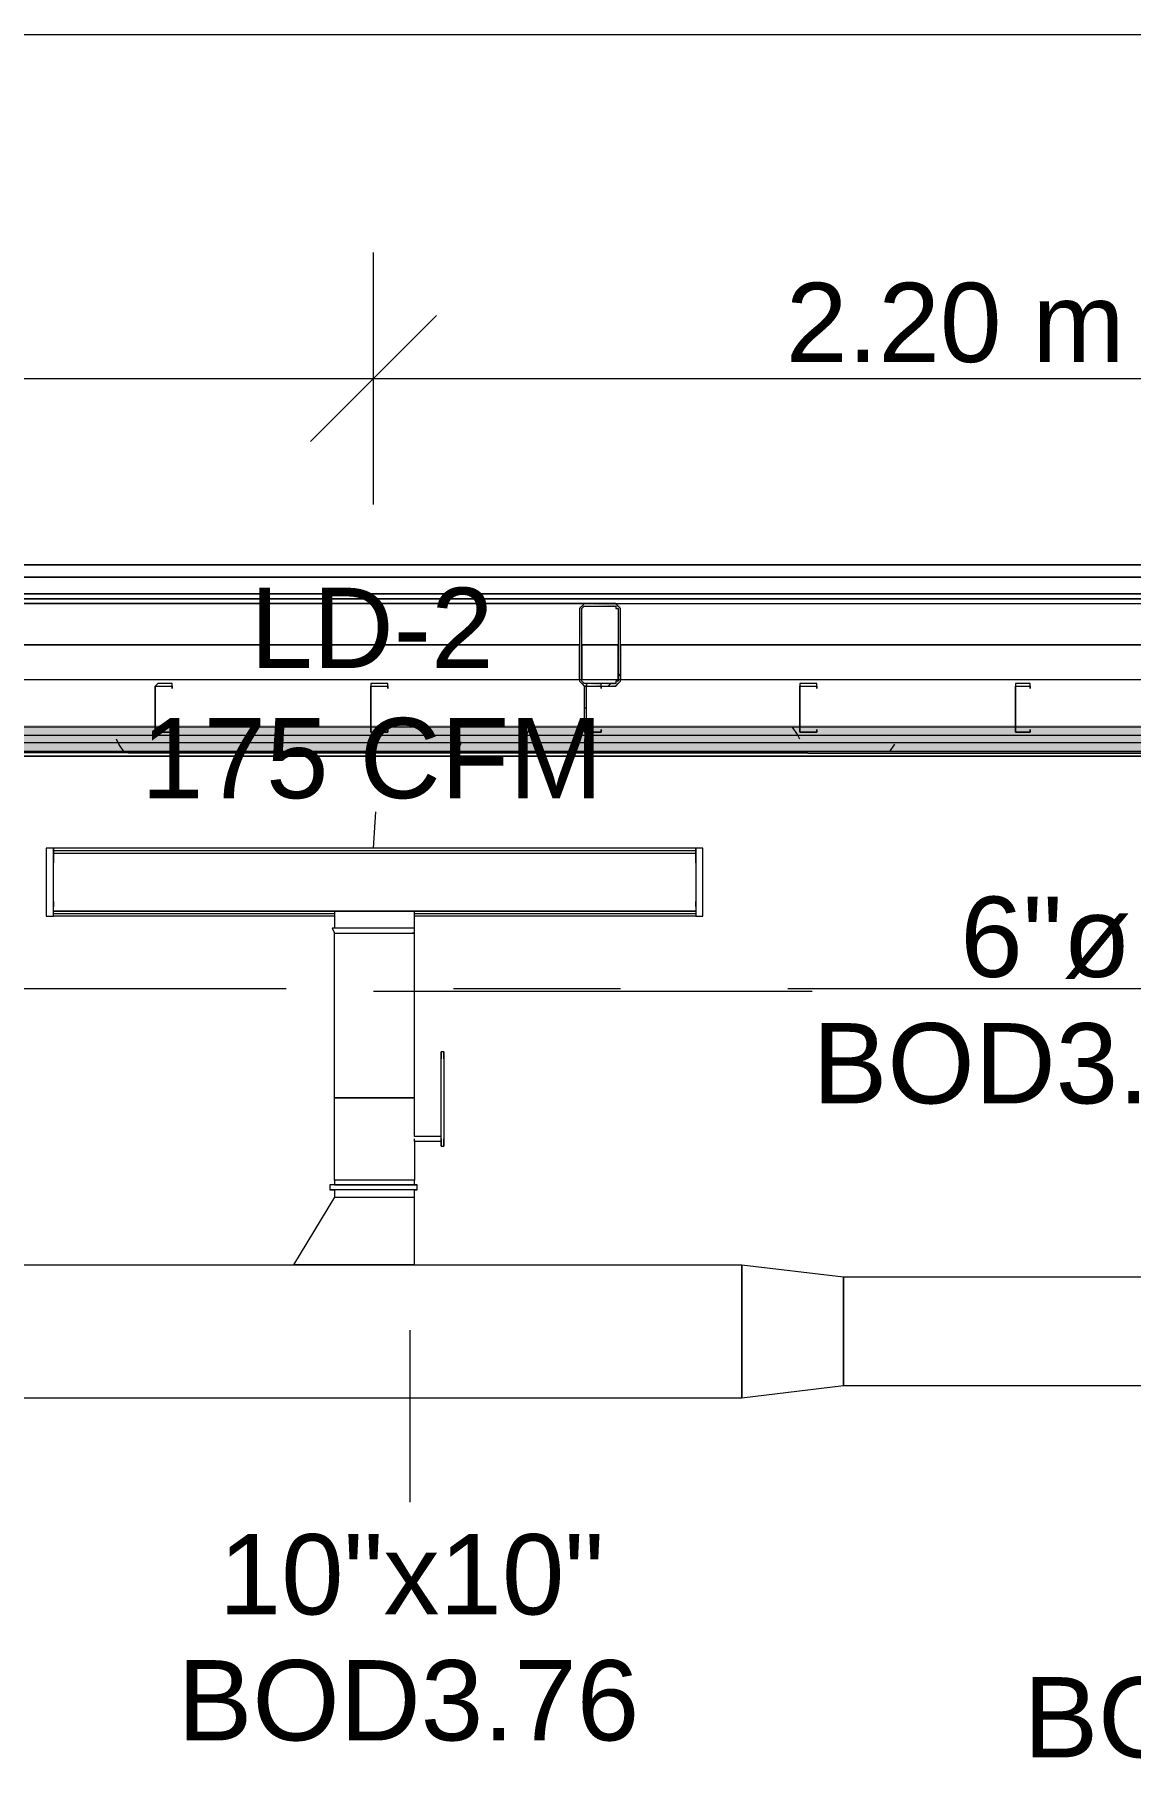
# Model space of a CAD drawing. Header units: metres. Extents: x -2 to 237, y -8 to 52.
# Drawn here: x 21.126 to 23.198, y 45.184 to 48.445 of the extents above; entities that cross this region are included whole.
import ezdxf

# ---------------------------------------------------------------- set-up
doc = ezdxf.new("R2010")
doc.units = ezdxf.units.M
doc.layers.add('HVAC - Ductos', color=5, linetype='Continuous', lineweight=0)
doc.layers.add('PDF4_Text', color=7, linetype='Continuous', lineweight=0)
doc.layers.add('PDF4_Geometry', color=7, linetype='Continuous', lineweight=0, true_color=0xaaaaaa)
doc.layers.add('PDF4_Solid Fills', color=7, linetype='Continuous', lineweight=0, true_color=0xffffff)
doc.styles.add('PDF Helvetica', font='')
doc.styles.get('PDF Helvetica').set_extended_font_data('Helvetica')

msp = doc.modelspace()

# ---------------------------------------------------------------- hatches: boundary and pattern name
at = {"layer": 'PDF4_Solid Fills', "lineweight": 0, "transparency": 33554559}
h = msp.add_hatch(color=256, dxfattribs=at)
h.paths.add_polyline_path([(22.1652, 47.2172), (22.1698, 47.2126), (22.1698, 47.2172)])
h.paths.add_polyline_path([(22.1606, 47.2217), (22.1652, 47.2172), (22.1652, 47.2217)])
h.paths.add_polyline_path([(22.1606, 47.3638), (22.1561, 47.3638), (22.1561, 47.2217)])
h.paths.add_polyline_path([(22.1973, 47.2172), (22.2248, 47.2126), (22.2248, 47.2172)])
h.paths.add_polyline_path([(22.2294, 47.2217), (22.2248, 47.2217), (22.2294, 47.2172)])
h.paths.add_polyline_path([(22.1606, 47.3684), (22.2248, 47.3638), (22.2294, 47.3592), (22.2294, 47.2217), (22.2339, 47.3624), (22.2339, 47.3639), (22.2294, 47.3684)])
h = msp.add_hatch(color=256, dxfattribs=at)
h.paths.add_polyline_path([(22.1973, 47.2126), (22.1973, 47.2172), (22.1698, 47.2172)])
h.paths.add_polyline_path([(22.1698, 47.2126), (22.1652, 47.2126), (22.1652, 47.1256), (22.1652, 47.1256)])
for points in [[(4.613, 47.121), (56.1701, 47.121), (56.3746, 47.1164), (56.3763, 47.1164), (56.3763, 47.1347), (18.1105, 47.1393), (4.613, 47.1393)], [(4.613, 47.1072), (56.1701, 47.1072), (56.3759, 47.1026), (56.3763, 47.1026), (56.3763, 47.121), (4.613, 47.121)], [(56.1701, 47.0889), (56.3763, 47.0843), (56.3763, 47.1072), (4.613, 47.1072), (4.613, 47.0889)]]:
    msp.add_hatch(color=256, dxfattribs=at).paths.add_polyline_path(points)

# ---------------------------------------------------------------- linework, layer by layer
at = {"layer": 'HVAC - Ductos', "color": 252, "lineweight": 0, "true_color": 0x939598}
for points in [[(6.6289, 48.445), (16.0625, 48.445), (25.2579, 48.445), (37.4404, 48.445), (46.6541, 48.445), (56.0876, 48.445)], [(21.7666, 47.5562), (21.7666, 47.7945), (21.7666, 48.0327)], [(21.8858, 47.9136), (21.7666, 47.7945), (21.6475, 47.6753)], [(6.6289, 47.7945), (8.1775, 47.7945), (16.0625, 47.7945), (17.5745, 47.7945), (19.4071, 47.7945), (21.7666, 47.7945), (23.9658, 47.7945), (37.4404, 47.7945), (40.9637, 47.7945), (43.1582, 47.7945), (45.3574, 47.7945), (46.6541, 47.7945), (47.8727, 47.7945), (49.9986, 47.7945), (52.3582, 47.7945), (54.5528, 47.7945), (56.0876, 47.7945)]]:
    msp.add_lwpolyline(points, dxfattribs=at)
at = {"layer": 'HVAC - Ductos', "lineweight": 0}
for points in [[(21.7666, 46.9056), (21.7712, 46.9744)], [(22.376, 46.8828), (22.376, 46.9056), (22.376, 46.901), (21.1619, 46.901), (21.1619, 46.9056), (21.1619, 46.8828)], [(22.376, 46.9056), (21.1619, 46.9056)], [(21.1619, 46.8323), (21.1619, 46.8415), (21.1619, 46.8506)], [(22.376, 46.8506), (22.376, 46.8415), (22.376, 46.8323)], [(21.6934, 46.7774), (21.1619, 46.7774), (21.1619, 46.782), (21.1619, 46.8002), (21.1619, 46.8048), (21.1619, 46.8002), (21.1619, 46.7957)], [(22.376, 46.7957), (22.376, 46.8002), (22.376, 46.8048), (22.376, 46.8002), (22.376, 46.782), (22.376, 46.7774), (21.8445, 46.7774)], [(21.1619, 46.782), (21.6934, 46.782)], [(21.8949, 46.3558), (21.8949, 46.3512), (21.8445, 46.3512), (21.8445, 46.2779), (21.8399, 46.2779), (21.8354, 46.2779), (21.8216, 46.2779), (21.8079, 46.2779), (21.7896, 46.2779), (21.7666, 46.2779), (21.7483, 46.2779), (21.73, 46.2779), (21.7117, 46.2779), (21.7025, 46.2779), (21.6934, 46.2779), (21.6934, 46.4337), (21.7025, 46.4337), (21.7117, 46.4337), (21.73, 46.4337), (21.7483, 46.4337), (21.7666, 46.4337), (21.7896, 46.4337), (21.8079, 46.4337), (21.8216, 46.4337), (21.8354, 46.4337), (21.8399, 46.4337), (21.8445, 46.4337), (21.8399, 46.4337), (21.8354, 46.4337), (21.8216, 46.4337), (21.8079, 46.4337), (21.7896, 46.4337), (21.7666, 46.4337), (21.7483, 46.4337), (21.73, 46.4337), (21.7117, 46.4337), (21.7025, 46.4337), (21.6934, 46.4337), (21.6934, 46.7453), (21.6979, 46.7453), (21.7117, 46.7453), (21.7392, 46.7453), (21.7666, 46.7453), (21.7987, 46.7453), (21.8216, 46.7453), (21.8399, 46.7453), (21.8445, 46.7453), (21.8445, 46.7544), (21.8445, 46.7866), (21.8399, 46.7866), (21.8354, 46.7866), (21.8216, 46.7866), (21.8079, 46.7866), (21.7896, 46.7866), (21.7666, 46.7866), (21.7483, 46.7866), (21.73, 46.7866), (21.7117, 46.7866), (21.7025, 46.7866), (21.6934, 46.7866), (21.6934, 46.7544)], [(21.8445, 46.782), (22.376, 46.782)], [(21.8445, 46.7544), (21.8399, 46.7544), (21.8216, 46.7544), (21.7987, 46.7544), (21.7666, 46.7544), (21.7392, 46.7544), (21.7117, 46.7544), (21.6979, 46.7544), (21.6888, 46.7544), (21.6934, 46.7453), (21.6979, 46.7453), (21.7025, 46.7453), (21.7117, 46.7453), (21.73, 46.7453), (21.7346, 46.7453)], [(21.7438, 46.7453), (21.7483, 46.7453), (21.7666, 46.7453), (21.7896, 46.7453), (21.7941, 46.7453)], [(21.8079, 46.7544), (21.7987, 46.7544)], [(21.7987, 46.7453), (21.8079, 46.7453), (21.8216, 46.7453), (21.8354, 46.7453)], [(21.8949, 46.3604), (21.8445, 46.3604), (21.8445, 46.4337), (21.8445, 46.7453), (21.8399, 46.7453)], [(21.7666, 46.6353), (22.5959, 46.6353)], [(21.8995, 46.5208), (21.8949, 46.5208)], [(21.8949, 46.3512), (21.8949, 46.3466), (21.8949, 46.3421), (21.8949, 46.3466), (21.8949, 46.3512), (21.8949, 46.3558), (21.8949, 46.5071), (21.8949, 46.5117), (21.8949, 46.5162), (21.8949, 46.5208), (21.8949, 46.5162), (21.8949, 46.5117), (21.8949, 46.5071)], [(21.8995, 46.5071), (21.8995, 46.5117), (21.8995, 46.5162), (21.8995, 46.5208), (21.8995, 46.5162), (21.8995, 46.5117), (21.8995, 46.5071), (21.8995, 46.3558), (21.8995, 46.3512), (21.8995, 46.3466), (21.8995, 46.3421), (21.8995, 46.3466), (21.8995, 46.3512), (21.8995, 46.3558)], [(21.8445, 46.3512), (21.8445, 46.3558)], [(21.8949, 46.3421), (21.8995, 46.3421)], [(21.6934, 46.2459), (21.6154, 46.1176), (21.62, 46.1176), (21.6384, 46.1176), (21.6612, 46.1176), (21.6934, 46.1176), (21.7666, 46.1176), (21.7987, 46.1176), (21.8216, 46.1176), (21.8399, 46.1176), (21.8445, 46.1176), (21.8445, 46.2459)], [(21.8445, 46.2688), (21.8491, 46.2688), (21.8399, 46.2688), (21.8262, 46.2688), (21.8079, 46.2688), (21.7896, 46.2688), (21.7666, 46.2688), (21.7483, 46.2688), (21.7254, 46.2688), (21.7117, 46.2688), (21.6979, 46.2688), (21.6888, 46.2688), (21.6842, 46.2688), (21.6842, 46.2596)], [(21.6934, 46.2688), (21.6888, 46.2688), (21.6842, 46.2688)], [(21.8445, 46.2596), (21.8491, 46.2596), (21.8399, 46.2596), (21.8262, 46.2596), (21.8079, 46.2596), (21.7896, 46.2596), (21.7666, 46.2596), (21.7483, 46.2596), (21.7254, 46.2596), (21.7117, 46.2596), (21.6979, 46.2596), (21.6888, 46.2596), (21.6842, 46.2596), (21.6888, 46.2596), (21.6934, 46.2596), (21.6934, 46.2459), (21.7025, 46.2459), (21.7117, 46.2459), (21.73, 46.2459), (21.7483, 46.2459), (21.7666, 46.2459), (21.7896, 46.2459), (21.8079, 46.2459), (21.8216, 46.2459), (21.8354, 46.2459), (21.8399, 46.2459), (21.8445, 46.2459), (21.8445, 46.2596), (21.8399, 46.2596), (21.8354, 46.2596)], [(21.7025, 46.2596), (21.6979, 46.2596)], [(21.8079, 46.2596), (21.7896, 46.2596), (21.7666, 46.2596), (21.7483, 46.2596), (21.73, 46.2596), (21.7254, 46.2596)], [(21.7346, 46.2459), (21.7392, 46.2459), (21.7438, 46.2459)], [(21.7941, 46.2459), (21.7987, 46.2459)], [(21.8262, 46.2596), (21.8216, 46.2596)], [(21.8491, 46.2596), (21.8491, 46.2688)], [(21.8445, 46.1176), (21.8399, 46.1176), (21.8216, 46.1176), (21.7987, 46.1176), (21.7666, 46.1176), (21.6934, 46.1176), (21.6612, 46.1176), (21.6384, 46.1176), (21.62, 46.1176), (21.6154, 46.1176)], [(21.8354, 45.9939), (21.8354, 45.6686)]]:
    msp.add_lwpolyline(points, dxfattribs=at)
for points in [[(21.1481, 46.9056), (21.1481, 46.7774), (21.1619, 46.7774), (21.1619, 46.9056)], [(21.1619, 46.8964), (22.376, 46.8964), (22.376, 46.7866), (21.1619, 46.7866)], [(22.3897, 46.9056), (22.376, 46.9056), (22.376, 46.7774), (22.3897, 46.7774)], [(21.1619, 46.8873), (21.1619, 46.8828), (21.1619, 46.8782), (21.1619, 46.8828)], [(22.376, 46.8782), (22.376, 46.8828), (22.376, 46.8873), (22.376, 46.8828)], [(22.376, 46.7866), (21.1619, 46.7866)], [(21.6934, 46.2688), (21.7025, 46.2688), (21.7117, 46.2688), (21.73, 46.2688), (21.7483, 46.2688), (21.7666, 46.2688), (21.7896, 46.2688), (21.8079, 46.2688), (21.8216, 46.2688), (21.8354, 46.2688), (21.8399, 46.2688), (21.8445, 46.2688), (21.8445, 46.2779), (21.8399, 46.2779), (21.8354, 46.2779), (21.8216, 46.2779), (21.8079, 46.2779), (21.7896, 46.2779), (21.7666, 46.2779), (21.7483, 46.2779), (21.73, 46.2779), (21.7117, 46.2779), (21.7025, 46.2779), (21.6934, 46.2779)], [(22.4631, 45.8656), (20.7541, 45.8656), (20.7541, 46.1176), (22.4631, 46.1176)], [(22.4631, 46.1176), (22.6555, 46.0947), (22.6555, 45.8885), (22.4631, 45.8656)], [(24.4973, 45.8885), (22.6555, 45.8885), (22.6555, 46.0947), (24.4973, 46.0947)]]:
    msp.add_lwpolyline(points, close=True, dxfattribs=at)
at = {"layer": 'PDF4_Geometry', "lineweight": 0}
for points in [[(20.6624, 47.4417), (22.1928, 47.4417), (23.7276, 47.4417), (22.1928, 47.4417), (20.6624, 47.4417), (19.1276, 47.4417)], [(22.1928, 47.4188), (20.6624, 47.4188)], [(23.7276, 47.4188), (22.1928, 47.4188)], [(22.1928, 47.3867), (20.6624, 47.3867)], [(23.7276, 47.3867), (22.1928, 47.3867)], [(22.1928, 47.3775), (20.6624, 47.3775)], [(22.1561, 47.2217), (22.1606, 47.2172), (22.1652, 47.2126), (22.2248, 47.2126), (22.2294, 47.2172), (22.234, 47.2217), (22.234, 47.3592), (22.2294, 47.3638), (22.2248, 47.3684), (22.1652, 47.3684), (22.1606, 47.3638), (22.1561, 47.3592)], [(22.2248, 47.2172), (22.1652, 47.2172), (22.1606, 47.2217), (22.1606, 47.3592), (22.1652, 47.3638), (22.2248, 47.3638), (22.2248, 47.3592), (22.2294, 47.3592), (22.2294, 47.2217), (22.2248, 47.2217)], [(23.7276, 47.3775), (22.1928, 47.3775)], [(20.7358, 47.2905), (22.1561, 47.2905)], [(22.1606, 47.2905), (22.1928, 47.2905), (22.2294, 47.2905), (22.1928, 47.2905)], [(22.234, 47.2905), (23.6909, 47.2905)], [(21.3863, 47.2172), (21.3589, 47.2172), (21.3543, 47.2126), (21.3543, 47.1255), (21.3589, 47.1255), (21.3863, 47.1255), (21.3863, 47.1301), (21.3863, 47.1255), (21.3589, 47.1255), (21.3543, 47.1255), (21.3543, 47.2126), (21.3589, 47.2126), (21.3863, 47.2126), (21.3863, 47.208)], [(21.7941, 47.2172), (21.762, 47.2172), (21.762, 47.2126), (21.762, 47.1255), (21.7941, 47.1255), (21.7941, 47.1301), (21.7941, 47.1255), (21.762, 47.1255), (21.762, 47.2126), (21.7941, 47.2126), (21.7941, 47.208)], [(22.1973, 47.2172), (22.1698, 47.2172), (22.1698, 47.2126), (22.1652, 47.2126), (22.1652, 47.1255), (22.1698, 47.1255), (22.1973, 47.1255), (22.1973, 47.1301), (22.1973, 47.1255), (22.1698, 47.1255), (22.1698, 47.2126), (22.1973, 47.2126), (22.1973, 47.208)], [(22.6051, 47.2172), (22.573, 47.2172), (22.573, 47.2126), (22.573, 47.1255), (22.6051, 47.1255), (22.6051, 47.1301), (22.6051, 47.1255), (22.573, 47.1255), (22.573, 47.2126), (22.6051, 47.2126), (22.6051, 47.208)], [(23.0083, 47.2172), (22.9808, 47.2172), (22.9808, 47.2126), (22.9808, 47.1255), (23.0083, 47.1255), (23.0083, 47.1301), (23.0083, 47.1255), (22.9808, 47.1255), (22.9808, 47.2126), (23.0083, 47.2126), (23.0083, 47.208)], [(16.1633, 47.0797), (25.1571, 47.0797)], [(16.1633, 47.0797), (25.1571, 47.0797)]]:
    msp.add_lwpolyline(points, close=True, dxfattribs=at)
for points in [[(22.2294, 47.4417), (22.1561, 47.4417)], [(22.1652, 47.3684), (20.7312, 47.3684), (22.1928, 47.3684), (23.7276, 47.3684), (25.1891, 47.3684), (23.7551, 47.3684)], [(22.2248, 47.3684), (23.7001, 47.3684)], [(22.1561, 47.2263), (22.1561, 47.2905)], [(22.1606, 47.2905), (22.1606, 47.2263)], [(22.2294, 47.2263), (22.2294, 47.2905)], [(22.234, 47.2905), (22.234, 47.2263)], [(4.613, 47.2263), (56.3763, 47.2217)], [(22.2294, 47.2309), (22.234, 47.2355)], [(22.211, 47.2126), (22.2156, 47.2172)], [(22.1652, 47.1347), (21.762, 47.1347), (21.3543, 47.1347), (20.9511, 47.1347), (20.5434, 47.1347), (20.1402, 47.1347)], [(25.0059, 47.1347), (24.6027, 47.1347), (24.1949, 47.1347), (23.7918, 47.1347), (23.384, 47.1347), (22.9808, 47.1347), (22.573, 47.1347), (22.1698, 47.1347)], [(4.613, 47.121), (56.3763, 47.1164)], [(4.613, 47.1072), (56.3763, 47.1026)], [(56.3763, 47.0843), (4.613, 47.0889)], [(16.1633, 47.0889), (25.1571, 47.0843)], [(25.1571, 47.0889), (16.1633, 47.0889)], [(16.1633, 47.0889), (25.1571, 47.0889)], [(25.1571, 47.0889), (16.1633, 47.0889)], [(25.1571, 47.0889), (16.1633, 47.0889)], [(16.1633, 47.0889), (25.1571, 47.0889)], [(16.1633, 47.0889), (25.1571, 47.0843)], [(25.1571, 47.0889), (16.1633, 47.0889)], [(16.1633, 47.0889), (25.1571, 47.0889)], [(25.1571, 47.0889), (16.1633, 47.0889)], [(21.6017, 46.6399), (20.3326, 46.6399)], [(22.234, 46.6399), (21.9179, 46.6399)], [(23.8238, 46.6399), (22.5501, 46.6399)]]:
    msp.add_lwpolyline(points, dxfattribs=at)
at = {"layer": 'PDF4_Geometry', "color": 254, "lineweight": 0, "true_color": 0xd2d2d2}
msp.add_lwpolyline([(22.1652, 47.1713), (22.1698, 47.1713)], dxfattribs=at)
at = {"layer": 'PDF4_Geometry', "color": 254, "lineweight": 0, "true_color": 0xeaeaea}
for points in [[(22.0645, 47.1347), (22.0553, 47.121), (22.0553, 47.1164)], [(22.573, 47.1118), (22.5684, 47.121), (22.5593, 47.1347)], [(21.2947, 47.0889), (21.2856, 47.1026), (21.281, 47.1118)], [(21.9316, 47.1072), (21.9316, 47.1026), (21.9224, 47.0889)], [(22.7517, 47.1026), (22.7426, 47.0889)]]:
    msp.add_lwpolyline(points, dxfattribs=at)

# ---------------------------------------------------------------- texts
at = {"layer": 'PDF4_Text', "color": 252, "lineweight": 0, "true_color": 0x939598, "insert": (22.5464, 47.8993), "char_height": 0.15002, "attachment_point": 4, "style": 'PDF Helvetica'}
msp.add_mtext('2.20 m', dxfattribs=at)
at = {"layer": 'PDF4_Text', "lineweight": 0, "char_height": 0.1519, "attachment_point": 4, "style": 'PDF Helvetica'}
for s, insert in [('LD-2', (21.5338, 47.3226)), ('175 CFM', (21.3277, 47.0752)), ('6"ø', (22.8763, 46.7362)), ('BOD3.81', (22.5968, 46.4979)), ('10"x10"', (21.4743, 45.5312)), ('BOD3.76', (21.3964, 45.2929)), ('BOD3.81', (22.9954, 45.2608))]:
    msp.add_mtext(s, dxfattribs=dict(at, insert=insert))

doc.saveas('drawing.dxf')
